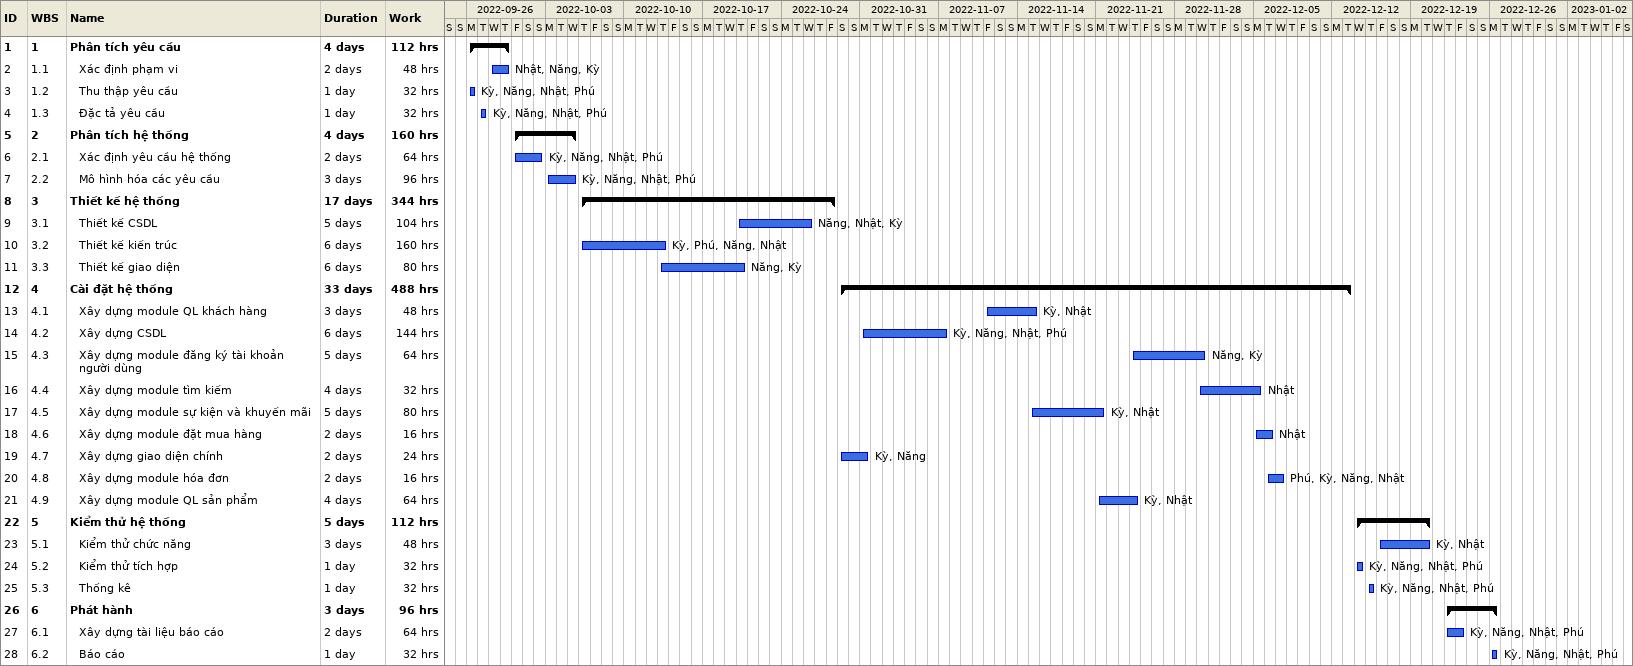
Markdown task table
| ID | WBS | Task | Duration | Start | Finish | Resources | Work (h) |
|---|---|---|---|---|---|---|---|
| 1 | 1 | **Phân tích yêu cầu** | 4d | 2022-09-26 | 2022-09-29 |  | 112 |
| 2 | 1.1 | Xác định phạm vi | 2d | 2022-09-28 | 2022-09-29 | Nhật, Năng, Kỳ | 48 |
| 3 | 1.2 | Thu thập yêu cầu | 1d | 2022-09-26 | 2022-09-26 | Kỳ, Năng, Nhật, Phú | 32 |
| 4 | 1.3 | Đặc tả yêu cầu | 1d | 2022-09-27 | 2022-09-27 | Kỳ, Năng, Nhật, Phú | 32 |
| 5 | 2 | **Phân tích hệ thống** | 4d | 2022-09-30 | 2022-10-05 |  | 160 |
| 6 | 2.1 | Xác định yêu cầu hệ thống | 2d | 2022-09-30 | 2022-10-02 | Kỳ, Năng, Nhật, Phú | 64 |
| 7 | 2.2 | Mô hình hóa các yêu cầu | 3d | 2022-10-03 | 2022-10-05 | Kỳ, Năng, Nhật, Phú | 96 |
| 8 | 3 | **Thiết kế hệ thống** | 17d | 2022-10-06 | 2022-10-28 |  | 344 |
| 9 | 3.1 | Thiết kế CSDL | 5d | 2022-10-20 | 2022-10-26 | Năng, Nhật, Kỳ | 104 |
| 10 | 3.2 | Thiết kế kiến trúc | 6d | 2022-10-06 | 2022-10-13 | Kỳ, Phú, Năng, Nhật | 160 |
| 11 | 3.3 | Thiết kế giao diện | 6d | 2022-10-13 | 2022-10-20 | Năng, Kỳ | 80 |
| 12 | 4 | **Cài đặt hệ thống** | 33d | 2022-10-29 | 2022-12-13 |  | 488 |
| 13 | 4.1 | Xây dựng module QL khách hàng | 3d | 2022-11-11 | 2022-11-15 | Kỳ, Nhật | 48 |
| 14 | 4.2 | Xây dựng CSDL | 6d | 2022-10-31 | 2022-11-07 | Kỳ, Năng, Nhật, Phú | 144 |
| 15 | 4.3 | Xây dựng module đăng ký tài khoản người dùng | 5d | 2022-11-24 | 2022-11-30 | Năng, Kỳ | 64 |
| 16 | 4.4 | Xây dựng module tìm kiếm | 4d | 2022-11-30 | 2022-12-05 | Nhật | 32 |
| 17 | 4.5 | Xây dựng module sự kiện và khuyến mãi | 5d | 2022-11-15 | 2022-11-21 | Kỳ, Nhật | 80 |
| 18 | 4.6 | Xây dựng module đặt mua hàng | 2d | 2022-12-05 | 2022-12-06 | Nhật | 16 |
| 19 | 4.7 | Xây dựng giao diện chính | 2d | 2022-10-29 | 2022-10-31 | Kỳ, Năng | 24 |
| 20 | 4.8 | Xây dựng module hóa đơn | 2d | 2022-12-06 | 2022-12-07 | Phú, Kỳ, Năng, Nhật | 16 |
| 21 | 4.9 | Xây dựng module QL sản phẩm | 4d | 2022-11-21 | 2022-11-24 | Kỳ, Nhật | 64 |
| 22 | 5 | **Kiểm thử hệ thống** | 5d | 2022-12-14 | 2022-12-20 |  | 112 |
| 23 | 5.1 | Kiểm thử chức năng | 3d | 2022-12-16 | 2022-12-20 | Kỳ, Nhật | 48 |
| 24 | 5.2 | Kiểm thử tích hợp | 1d | 2022-12-14 | 2022-12-14 | Kỳ, Năng, Nhật, Phú | 32 |
| 25 | 5.3 | Thống kê | 1d | 2022-12-15 | 2022-12-15 | Kỳ, Năng, Nhật, Phú | 32 |
| 26 | 6 | **Phát hành** | 3d | 2022-12-22 | 2022-12-26 |  | 96 |
| 27 | 6.1 | Xây dựng tài liệu báo cáo | 2d | 2022-12-22 | 2022-12-23 | Kỳ, Năng, Nhật, Phú | 64 |
| 28 | 6.2 | Báo cáo | 1d | 2022-12-26 | 2022-12-26 | Kỳ, Năng, Nhật, Phú | 32 |
